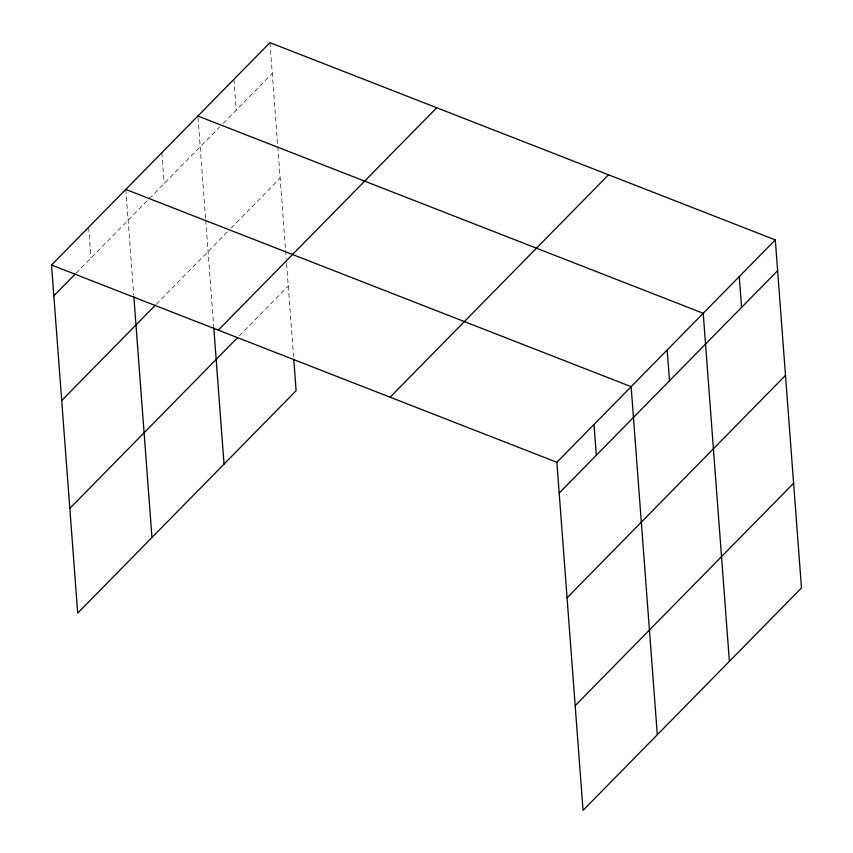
<?xml version="1.0" encoding="UTF-8"?>
<svg xmlns="http://www.w3.org/2000/svg" width="853" height="853" viewBox="0 0 853 853"><rect width="100%" height="100%" fill="white"/><g stroke="black" fill="none" stroke-linecap="round" stroke-linejoin="round"><path stroke-width="0.64" stroke-dasharray="4.26 3.2" d="M76.12 273.152L219.594 127.065M223.294 123.301L272.267 73.443M156.312 304.222L227.474 231.771M231.163 228.007L280.147 178.138M239.277 335.879L288.261 286.011M269.953 42.65L277.683 145.415M277.779 146.727L285.488 249.172M285.584 250.494L286.181 258.384M286.576 263.652L293.571 356.682M233.914 79.34L236.228 110.133M197.971 117.319L205.605 218.805M205.701 220.117L213.698 326.507M161.835 152.73L164.149 183.523M125.796 189.43L133.718 294.818M88.659 227.239L90.972 258.022"/><path stroke-width="1.28" d="M293.763 359.305L296.13 390.706L77.698 613.104L51.521 265.038L269.953 42.65L775.302 239.896L801.479 587.962L583.047 810.35L556.87 462.294L775.302 239.896M53.835 295.831L75.192 274.09M61.715 400.526L155.385 305.161M218.293 330.132L436.725 107.745M69.818 508.399L237.433 337.756M390.109 397.199L608.541 174.801M559.184 493.077L777.616 270.689M567.064 597.782L785.496 375.384M575.167 705.655L793.599 483.256M197.875 116.04L703.224 313.286L729.39 661.342M125.796 189.43L631.135 386.676L657.311 734.732M51.521 265.038L556.87 462.294M739.263 276.596L741.577 307.379M667.185 349.986L669.498 380.769M594.008 424.485L596.322 455.267M213.794 327.829L224.04 464.096M133.814 296.13L151.962 537.486"/></g></svg>
